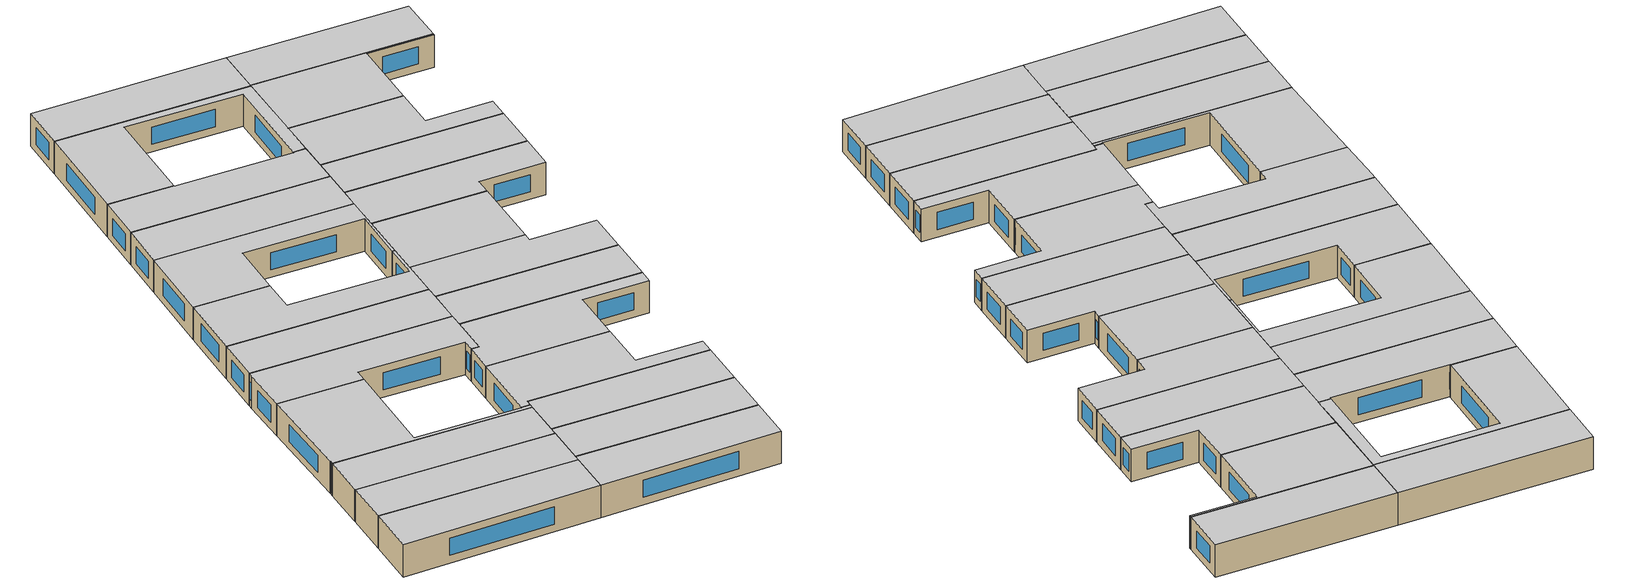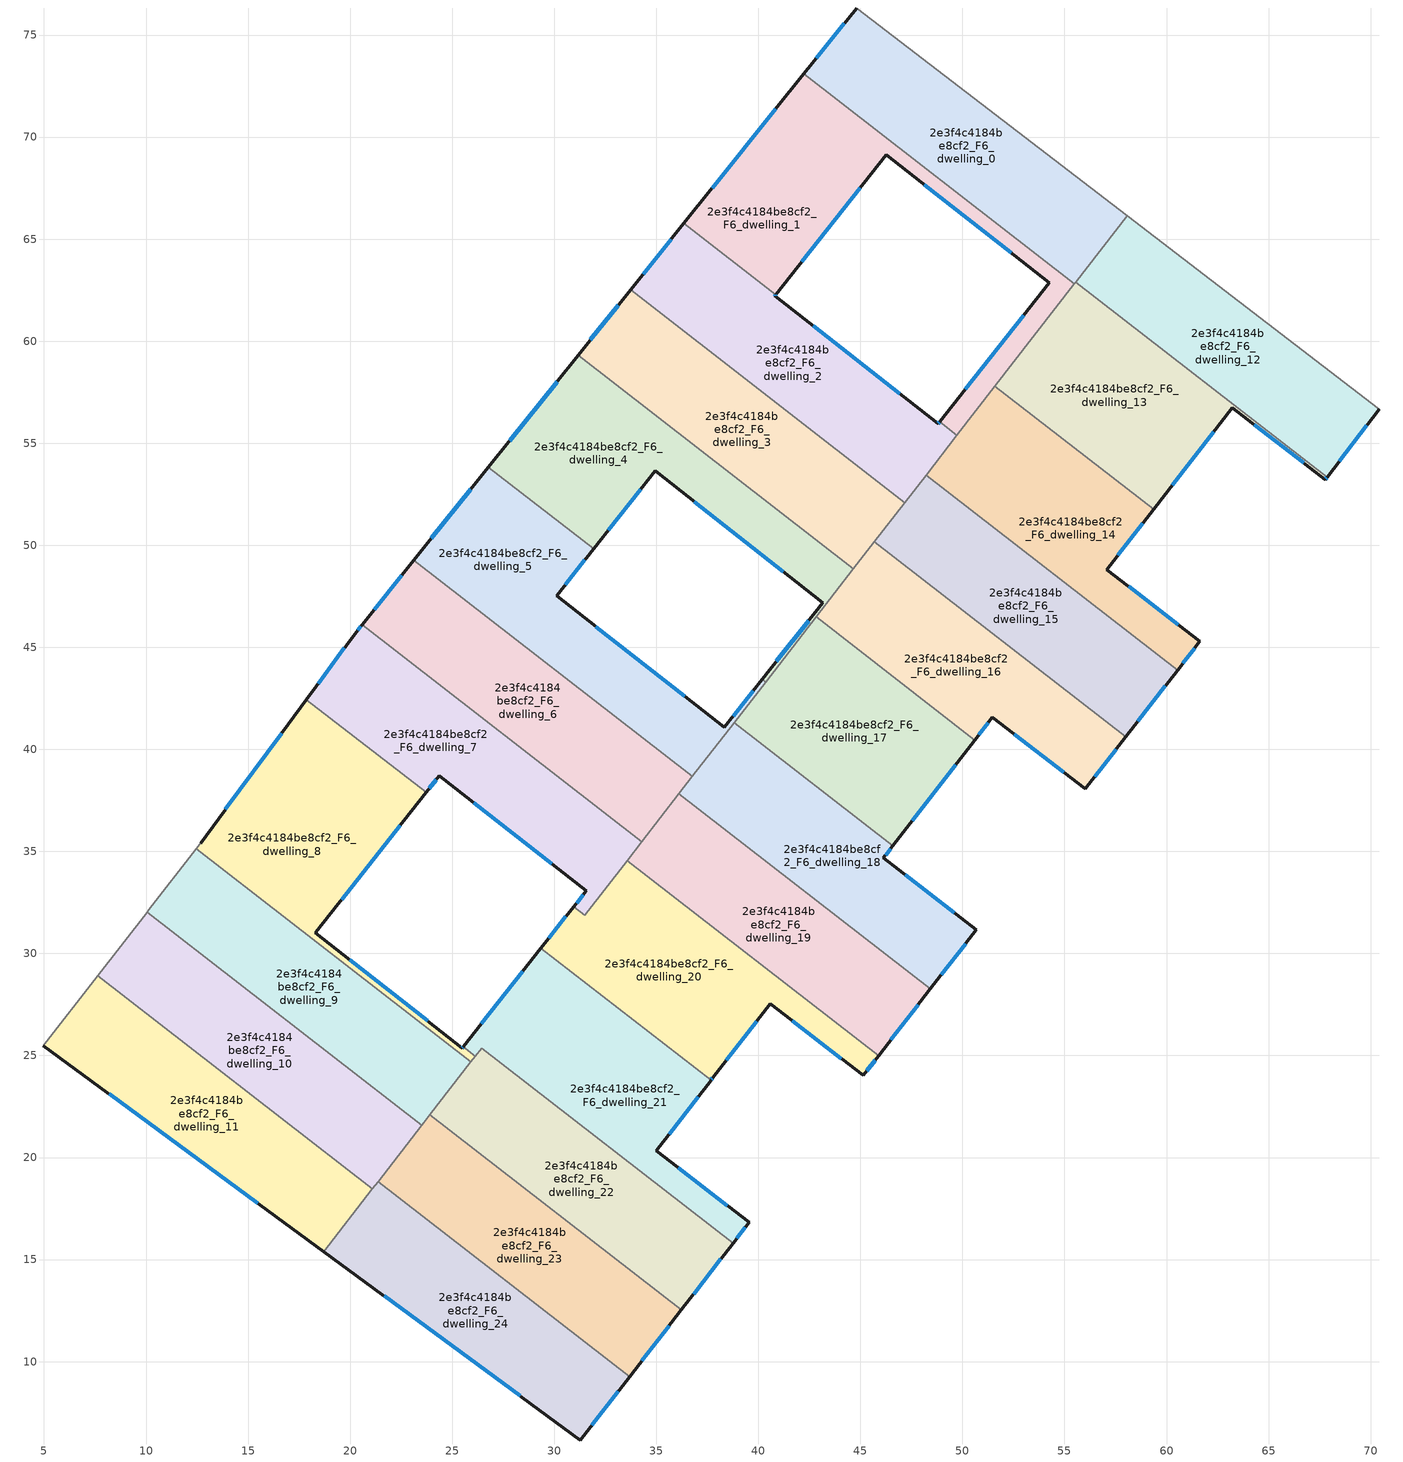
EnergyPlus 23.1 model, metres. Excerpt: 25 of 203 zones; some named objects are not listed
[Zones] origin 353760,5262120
2e3f4c4184be8cf2_F6_dwelling_0
 floor to 2e3f4c4184be8cf2_F5_dwelling_0 (EU_floor_Construction): 58.07,66.14 55.49,62.81 42.23,73.1 44.82,76.32 z18
 wall outside (EU_wall_Construction): 44.82,76.32 42.23,73.1 z18:21
 wall to 2e3f4c4184be8cf2_F6_dwelling_1 (EU_wall_Construction): 42.23,73.1 55.49,62.81 z18:21
 wall adiabatic (EU_wall_Construction): 58.07,66.14 44.82,76.32 z18:21
 wall to 2e3f4c4184be8cf2_F6_dwelling_12 (EU_wall_Construction): 55.56,62.9 58.07,66.14 z18:21
 wall to 2e3f4c4184be8cf2_F6_dwelling_13 (EU_wall_Construction): 55.49,62.81 55.56,62.9 z18:21
 window (EU_Window_Construction): 44.21,75.57 42.84,73.85 z18.7:20.3
 ceiling to 2e3f4c4184be8cf2_F7_dwelling_0 (EU_floor_Construction): 55.49,62.81 58.07,66.14 44.82,76.32 42.23,73.1 z21
2e3f4c4184be8cf2_F6_dwelling_1
 floor to 2e3f4c4184be8cf2_F5_dwelling_1 (EU_floor_Construction): 46.26,69.14 40.85,62.28 36.35,65.76 42.23,73.1 55.49,62.81 49.73,55.39 48.88,56.05 54.26,62.87 z18
 wall outside (EU_wall_Construction): 40.85,62.28 46.26,69.14 54.26,62.87 48.88,56.05 / 42.23,73.1 36.35,65.76 z18:21
 wall to 2e3f4c4184be8cf2_F6_dwelling_2 (EU_wall_Construction): 48.88,56.05 49.73,55.39 / 36.35,65.76 40.85,62.28 z18:21
 wall to 2e3f4c4184be8cf2_F6_dwelling_13 (EU_wall_Construction): 51.59,57.79 55.49,62.81 z18:21
 wall to 2e3f4c4184be8cf2_F6_dwelling_14 (EU_wall_Construction): 49.73,55.39 51.59,57.79 z18:21
 window (EU_Window_Construction): 53,61.27 50.14,57.65 / 48.14,67.66 52.38,64.34 / 42.12,63.89 44.99,67.53 / 40.85,71.38 37.73,67.49 z18.7:20.3
 ceiling to 2e3f4c4184be8cf2_F7_dwelling_1 (EU_floor_Construction): 49.73,55.39 55.49,62.81 42.23,73.1 36.35,65.76 40.85,62.28 46.26,69.14 54.26,62.87 48.88,56.05 z21
2e3f4c4184be8cf2_F6_dwelling_10
 floor to 2e3f4c4184be8cf2_F5_dwelling_10 (EU_floor_Construction): 23.51,21.58 21.09,18.46 7.62,28.9 10.05,32.02 z18
 wall adiabatic (EU_wall_Construction): 10.05,32.02 7.62,28.9 z18:21
 wall to 2e3f4c4184be8cf2_F6_dwelling_9 (EU_wall_Construction): 23.51,21.58 10.05,32.02 z18:21
 wall to 2e3f4c4184be8cf2_F6_dwelling_11 (EU_wall_Construction): 7.62,28.9 21.09,18.46 z18:21
 wall to 2e3f4c4184be8cf2_F6_dwelling_23 (EU_wall_Construction): 21.37,18.82 23.51,21.58 z18:21
 wall to 2e3f4c4184be8cf2_F6_dwelling_24 (EU_wall_Construction): 21.09,18.46 21.37,18.82 z18:21
 ceiling to 2e3f4c4184be8cf2_F7_dwelling_10 (EU_floor_Construction): 21.09,18.46 23.51,21.58 10.05,32.02 7.62,28.9 z21
2e3f4c4184be8cf2_F6_dwelling_11
 floor to 2e3f4c4184be8cf2_F5_dwelling_11 (EU_floor_Construction): 21.09,18.46 18.71,15.4 4.97,25.49 7.62,28.9 z18
 wall outside (EU_wall_Construction): 4.97,25.49 18.71,15.4 z18:21
 wall adiabatic (EU_wall_Construction): 7.62,28.9 4.97,25.49 z18:21
 wall to 2e3f4c4184be8cf2_F6_dwelling_24 (EU_wall_Construction): 18.71,15.4 21.09,18.46 z18:21
 window (EU_Window_Construction): 8.2,23.12 15.48,17.77 z18.7:20.3
 ceiling to 2e3f4c4184be8cf2_F7_dwelling_11 (EU_floor_Construction): 18.71,15.4 21.09,18.46 7.62,28.9 4.97,25.49 z21
2e3f4c4184be8cf2_F6_dwelling_12
 floor to 2e3f4c4184be8cf2_F5_dwelling_12 (EU_floor_Construction): 70.41,56.66 67.88,53.34 55.55,62.9 58.07,66.14 z18
 wall outside (EU_wall_Construction): 67.88,53.34 70.41,56.66 z18:21
 wall to 2e3f4c4184be8cf2_F6_dwelling_13 (EU_wall_Construction): 55.55,62.9 67.88,53.34 z18:21
 wall adiabatic (EU_wall_Construction): 70.41,56.66 58.07,66.14 z18:21
 window (EU_Window_Construction): 68.47,54.12 69.82,55.88 z18.7:20.3
 ceiling to 2e3f4c4184be8cf2_F7_dwelling_12 (EU_floor_Construction): 67.88,53.34 70.41,56.66 58.07,66.14 55.55,62.9 z21
2e3f4c4184be8cf2_F6_dwelling_13
 floor to 2e3f4c4184be8cf2_F5_dwelling_13 (EU_floor_Construction): 63.22,56.74 59.37,51.76 51.59,57.79 55.55,62.9 67.88,53.34 67.79,53.22 z18
 wall outside (EU_wall_Construction): 59.37,51.76 63.22,56.74 67.79,53.22 67.88,53.34 z18:21
 wall to 2e3f4c4184be8cf2_F6_dwelling_14 (EU_wall_Construction): 51.59,57.79 59.37,51.76 z18:21
 window (EU_Window_Construction): 67.81,53.25 67.86,53.31 / 64.3,55.91 66.71,54.05 / 60.27,52.93 62.32,55.57 z18.7:20.3
 ceiling to 2e3f4c4184be8cf2_F7_dwelling_13 (EU_floor_Construction): 67.79,53.22 67.88,53.34 55.55,62.9 51.59,57.79 59.37,51.76 63.22,56.74 z21
2e3f4c4184be8cf2_F6_dwelling_14
 floor to 2e3f4c4184be8cf2_F5_dwelling_14 (EU_floor_Construction): 59.37,51.76 57.07,48.81 61.64,45.29 60.54,43.88 48.22,53.43 51.59,57.79 z18
 wall outside (EU_wall_Construction): 60.54,43.88 61.64,45.29 57.07,48.81 59.37,51.76 z18:21
 wall to 2e3f4c4184be8cf2_F6_dwelling_15 (EU_wall_Construction): 48.22,53.43 60.54,43.88 z18:21
 wall to 2e3f4c4184be8cf2_F6_dwelling_2 (EU_wall_Construction): 49.73,55.39 48.22,53.43 z18:21
 window (EU_Window_Construction): 57.61,49.5 58.83,51.07 / 60.56,46.12 58.14,47.98 / 60.8,44.21 61.38,44.96 z18.7:20.3
 ceiling to 2e3f4c4184be8cf2_F7_dwelling_14 (EU_floor_Construction): 60.54,43.88 61.64,45.29 57.07,48.81 59.37,51.76 51.59,57.79 48.22,53.43 z21
2e3f4c4184be8cf2_F6_dwelling_15
 floor to 2e3f4c4184be8cf2_F5_dwelling_15 (EU_floor_Construction): 60.54,43.88 58,40.61 45.68,50.17 48.22,53.43 z18
 wall outside (EU_wall_Construction): 58,40.61 60.54,43.88 z18:21
 wall to 2e3f4c4184be8cf2_F6_dwelling_16 (EU_wall_Construction): 45.68,50.17 58,40.61 z18:21
 wall to 2e3f4c4184be8cf2_F6_dwelling_3 (EU_wall_Construction): 47.17,52.09 45.68,50.17 z18:21
 wall to 2e3f4c4184be8cf2_F6_dwelling_2 (EU_wall_Construction): 48.21,53.43 47.17,52.09 z18:21
 window (EU_Window_Construction): 58.6,41.38 59.94,43.11 z18.7:20.3
 ceiling to 2e3f4c4184be8cf2_F7_dwelling_15 (EU_floor_Construction): 58,40.61 60.54,43.88 48.22,53.43 45.68,50.17 z21
2e3f4c4184be8cf2_F6_dwelling_16
 floor to 2e3f4c4184be8cf2_F5_dwelling_16 (EU_floor_Construction): 58,40.61 56.02,38.06 51.47,41.56 50.6,40.45 42.83,46.49 45.68,50.17 z18
 wall outside (EU_wall_Construction): 50.6,40.45 51.47,41.56 56.02,38.06 58,40.61 z18:21
 wall to 2e3f4c4184be8cf2_F6_dwelling_17 (EU_wall_Construction): 42.83,46.49 50.6,40.45 z18:21
 wall to 2e3f4c4184be8cf2_F6_dwelling_4 (EU_wall_Construction): 44.66,48.85 42.83,46.49 z18:21
 wall to 2e3f4c4184be8cf2_F6_dwelling_3 (EU_wall_Construction): 45.68,50.17 44.66,48.85 z18:21
 window (EU_Window_Construction): 56.49,38.66 57.54,40.01 / 52.54,40.74 54.95,38.88 / 50.81,40.71 51.26,41.3 z18.7:20.3
 ceiling to 2e3f4c4184be8cf2_F7_dwelling_16 (EU_floor_Construction): 56.02,38.06 58,40.61 45.68,50.17 42.83,46.49 50.6,40.45 51.47,41.56 z21
2e3f4c4184be8cf2_F6_dwelling_17
 floor to 2e3f4c4184be8cf2_F5_dwelling_17 (EU_floor_Construction): 50.6,40.45 46.59,35.28 38.81,41.31 42.83,46.49 z18
 wall outside (EU_wall_Construction): 46.59,35.28 50.6,40.45 z18:21
 wall to 2e3f4c4184be8cf2_F6_dwelling_18 (EU_wall_Construction): 38.81,41.31 46.59,35.28 z18:21
 wall to 2e3f4c4184be8cf2_F6_dwelling_5 (EU_wall_Construction): 40.35,43.3 38.81,41.31 z18:21
 wall to 2e3f4c4184be8cf2_F6_dwelling_4 (EU_wall_Construction): 42.82,46.49 40.35,43.3 z18:21
 window (EU_Window_Construction): 47.53,36.49 49.66,39.24 z18.7:20.3
 ceiling to 2e3f4c4184be8cf2_F7_dwelling_17 (EU_floor_Construction): 46.59,35.28 50.6,40.45 42.83,46.49 38.81,41.31 z21
2e3f4c4184be8cf2_F6_dwelling_18
 floor to 2e3f4c4184be8cf2_F5_dwelling_18 (EU_floor_Construction): 46.59,35.28 46.12,34.68 50.68,31.16 48.43,28.26 36.11,37.82 38.81,41.31 z18
 wall outside (EU_wall_Construction): 48.43,28.26 50.68,31.16 46.12,34.68 46.59,35.28 z18:21
 wall to 2e3f4c4184be8cf2_F6_dwelling_19 (EU_wall_Construction): 36.11,37.82 48.43,28.26 z18:21
 wall to 2e3f4c4184be8cf2_F6_dwelling_6 (EU_wall_Construction): 36.77,38.67 36.11,37.82 z18:21
 wall to 2e3f4c4184be8cf2_F6_dwelling_5 (EU_wall_Construction): 38.81,41.31 36.77,38.67 z18:21
 window (EU_Window_Construction): 46.23,34.82 46.48,35.14 / 49.61,31.99 47.19,33.85 / 48.96,28.94 50.15,30.48 z18.7:20.3
 ceiling to 2e3f4c4184be8cf2_F7_dwelling_18 (EU_floor_Construction): 48.43,28.26 50.68,31.16 46.12,34.68 46.59,35.28 38.81,41.31 36.11,37.82 z21
2e3f4c4184be8cf2_F6_dwelling_19
 floor to 2e3f4c4184be8cf2_F5_dwelling_19 (EU_floor_Construction): 48.43,28.26 45.89,25 33.57,34.55 36.11,37.82 z18
 wall outside (EU_wall_Construction): 45.89,25 48.43,28.26 z18:21
 wall to 2e3f4c4184be8cf2_F6_dwelling_20 (EU_wall_Construction): 33.57,34.55 45.89,25 z18:21
 wall to 2e3f4c4184be8cf2_F6_dwelling_7 (EU_wall_Construction): 34.29,35.48 33.57,34.55 z18:21
 wall to 2e3f4c4184be8cf2_F6_dwelling_6 (EU_wall_Construction): 36.11,37.82 34.29,35.48 z18:21
 window (EU_Window_Construction): 46.49,25.76 47.83,27.5 z18.7:20.3
 ceiling to 2e3f4c4184be8cf2_F7_dwelling_19 (EU_floor_Construction): 45.89,25 48.43,28.26 36.11,37.82 33.57,34.55 z21
2e3f4c4184be8cf2_F6_dwelling_2
 floor to 2e3f4c4184be8cf2_F5_dwelling_2 (EU_floor_Construction): 40.85,62.28 40.81,62.22 48.8,55.95 48.88,56.05 49.73,55.39 47.17,52.09 33.74,62.51 36.35,65.76 z18
 wall outside (EU_wall_Construction): 48.88,56.05 48.8,55.95 40.81,62.22 40.85,62.28 / 36.35,65.76 33.74,62.51 z18:21
 wall to 2e3f4c4184be8cf2_F6_dwelling_3 (EU_wall_Construction): 33.74,62.51 47.17,52.09 z18:21
 window (EU_Window_Construction): 46.93,57.42 42.68,60.75 / 48.86,56.03 48.82,55.97 / 35.74,65 34.35,63.27 / 40.82,62.24 40.84,62.26 z18.7:20.3
 ceiling to 2e3f4c4184be8cf2_F7_dwelling_2 (EU_floor_Construction): 47.17,52.09 49.73,55.39 48.88,56.05 48.8,55.95 40.81,62.22 40.85,62.28 36.35,65.76 33.74,62.51 z21
2e3f4c4184be8cf2_F6_dwelling_20
 floor to 2e3f4c4184be8cf2_F5_dwelling_20 (EU_floor_Construction): 40.58,27.54 37.77,23.92 37.68,23.8 29.35,30.26 30.95,32.29 31.49,31.87 33.57,34.55 45.89,25 45.14,24.03 z18
 wall outside (EU_wall_Construction): 37.68,23.8 37.77,23.92 40.58,27.54 45.14,24.03 45.89,25 / 30.95,32.29 29.35,30.26 z18:21
 wall to 2e3f4c4184be8cf2_F6_dwelling_7 (EU_wall_Construction): 33.57,34.55 31.49,31.87 30.95,32.29 z18:21
 wall to 2e3f4c4184be8cf2_F6_dwelling_21 (EU_wall_Construction): 29.35,30.26 37.68,23.8 z18:21
 window (EU_Window_Construction): 45.32,24.26 45.72,24.77 / 41.65,26.71 44.07,24.85 / 38.43,24.77 39.92,26.69 / 37.7,23.83 37.75,23.89 / 30.57,31.81 29.72,30.74 z18.7:20.3
 ceiling to 2e3f4c4184be8cf2_F7_dwelling_20 (EU_floor_Construction): 45.14,24.03 45.89,25 33.57,34.55 31.49,31.87 30.95,32.29 29.35,30.26 37.68,23.8 37.77,23.92 40.58,27.54 z21
2e3f4c4184be8cf2_F6_dwelling_21
 floor to 2e3f4c4184be8cf2_F5_dwelling_21 (EU_floor_Construction): 37.68,23.8 35,20.33 39.55,16.82 38.76,15.8 26.44,25.36 26.13,24.96 25.53,25.43 29.35,30.26 z18
 wall outside (EU_wall_Construction): 38.76,15.8 39.55,16.82 35,20.33 37.68,23.8 / 29.35,30.26 25.53,25.43 z18:21
 wall to 2e3f4c4184be8cf2_F6_dwelling_22 (EU_wall_Construction): 26.13,24.96 26.44,25.36 38.76,15.8 z18:21
 wall to 2e3f4c4184be8cf2_F6_dwelling_8 (EU_wall_Construction): 25.53,25.43 26.13,24.96 z18:21
 window (EU_Window_Construction): 38.95,16.04 39.37,16.58 / 28.45,29.13 26.43,26.56 / 35.63,21.15 37.05,22.99 / 38.48,17.64 36.07,19.51 z18.7:20.3
 ceiling to 2e3f4c4184be8cf2_F7_dwelling_21 (EU_floor_Construction): 38.76,15.8 39.55,16.82 35,20.33 37.68,23.8 29.35,30.26 25.53,25.43 26.13,24.96 26.44,25.36 z21
2e3f4c4184be8cf2_F6_dwelling_22
 floor to 2e3f4c4184be8cf2_F5_dwelling_22 (EU_floor_Construction): 38.76,15.8 36.23,12.54 23.91,22.09 26.44,25.36 z18
 wall outside (EU_wall_Construction): 36.23,12.54 38.76,15.8 z18:21
 wall to 2e3f4c4184be8cf2_F6_dwelling_23 (EU_wall_Construction): 23.91,22.09 36.23,12.54 z18:21
 wall to 2e3f4c4184be8cf2_F6_dwelling_8 (EU_wall_Construction): 26.13,24.96 25.92,24.69 z18:21
 wall to 2e3f4c4184be8cf2_F6_dwelling_9 (EU_wall_Construction): 25.92,24.69 23.91,22.09 z18:21
 window (EU_Window_Construction): 36.82,13.3 38.17,15.03 z18.7:20.3
 ceiling to 2e3f4c4184be8cf2_F7_dwelling_22 (EU_floor_Construction): 36.23,12.54 38.76,15.8 26.44,25.36 23.91,22.09 z21
2e3f4c4184be8cf2_F6_dwelling_23
 floor to 2e3f4c4184be8cf2_F5_dwelling_23 (EU_floor_Construction): 36.23,12.54 33.69,9.27 21.37,18.83 23.91,22.09 z18
 wall outside (EU_wall_Construction): 33.69,9.27 36.23,12.54 z18:21
 wall to 2e3f4c4184be8cf2_F6_dwelling_24 (EU_wall_Construction): 21.37,18.83 33.69,9.27 z18:21
 wall to 2e3f4c4184be8cf2_F6_dwelling_9 (EU_wall_Construction): 23.91,22.09 23.6,21.7 23.51,21.58 z18:21
 window (EU_Window_Construction): 34.29,10.04 35.63,11.77 z18.7:20.3
 ceiling to 2e3f4c4184be8cf2_F7_dwelling_23 (EU_floor_Construction): 33.69,9.27 36.23,12.54 23.91,22.09 21.37,18.83 z21
2e3f4c4184be8cf2_F6_dwelling_24
 floor to 2e3f4c4184be8cf2_F5_dwelling_24 (EU_floor_Construction): 33.69,9.27 31.28,6.16 18.71,15.4 21.37,18.83 z18
 wall outside (EU_wall_Construction): 18.71,15.4 31.28,6.16 33.69,9.27 z18:21
 window (EU_Window_Construction): 31.85,6.89 33.13,8.54 / 21.66,13.23 28.33,8.33 z18.7:20.3
 ceiling to 2e3f4c4184be8cf2_F7_dwelling_24 (EU_floor_Construction): 31.28,6.16 33.69,9.27 21.37,18.83 18.71,15.4 z21
2e3f4c4184be8cf2_F6_dwelling_3
 floor to 2e3f4c4184be8cf2_F5_dwelling_3 (EU_floor_Construction): 47.17,52.09 44.66,48.85 31.17,59.31 33.74,62.51 z18
 wall outside (EU_wall_Construction): 33.74,62.51 31.17,59.31 z18:21
 wall to 2e3f4c4184be8cf2_F6_dwelling_4 (EU_wall_Construction): 31.17,59.31 44.66,48.85 z18:21
 window (EU_Window_Construction): 33.14,61.76 31.77,60.06 z18.7:20.3
 ceiling to 2e3f4c4184be8cf2_F7_dwelling_3 (EU_floor_Construction): 44.66,48.85 47.17,52.09 33.74,62.51 31.17,59.31 z21
2e3f4c4184be8cf2_F6_dwelling_4
 floor to 2e3f4c4184be8cf2_F5_dwelling_4 (EU_floor_Construction): 44.66,48.85 40.35,43.3 40.19,43.42 43.16,47.19 34.94,53.64 31.93,49.83 26.78,53.83 31.17,59.31 z18
 wall outside (EU_wall_Construction): 31.93,49.83 34.94,53.64 43.16,47.19 40.19,43.42 / 31.17,59.31 26.78,53.83 z18:21
 wall to 2e3f4c4184be8cf2_F6_dwelling_5 (EU_wall_Construction): 40.19,43.42 40.35,43.3 / 26.78,53.83 31.93,49.83 z18:21
 window (EU_Window_Construction): 42.46,46.3 40.88,44.31 / 36.87,52.13 41.23,48.7 / 32.63,50.72 34.23,52.75 / 30.14,58.02 27.81,55.11 z18.7:20.3
 ceiling to 2e3f4c4184be8cf2_F7_dwelling_4 (EU_floor_Construction): 43.16,47.19 40.19,43.42 40.35,43.3 44.66,48.85 31.17,59.31 26.78,53.83 31.93,49.83 34.94,53.64 z21
2e3f4c4184be8cf2_F6_dwelling_5
 floor to 2e3f4c4184be8cf2_F5_dwelling_5 (EU_floor_Construction): 31.93,49.83 30.11,47.53 38.33,41.08 40.19,43.42 40.35,43.3 36.77,38.67 23.12,49.26 26.78,53.83 z18
 wall outside (EU_wall_Construction): 26.78,53.83 23.12,49.26 / 40.19,43.42 38.33,41.08 30.11,47.53 31.93,49.83 z18:21
 wall to 2e3f4c4184be8cf2_F6_dwelling_6 (EU_wall_Construction): 23.12,49.26 36.77,38.67 z18:21
 window (EU_Window_Construction): 25.92,52.75 23.98,50.33 / 30.54,48.07 31.5,49.29 / 36.4,42.59 32.04,46.02 / 39.75,42.87 38.77,41.63 z18.7:20.3
 ceiling to 2e3f4c4184be8cf2_F7_dwelling_5 (EU_floor_Construction): 38.33,41.08 30.11,47.53 31.93,49.83 26.78,53.83 23.12,49.26 36.77,38.67 40.35,43.3 40.19,43.42 z21
2e3f4c4184be8cf2_F6_dwelling_6
 floor to 2e3f4c4184be8cf2_F5_dwelling_6 (EU_floor_Construction): 36.77,38.67 34.29,35.48 20.59,46.11 23.12,49.26 z18
 wall outside (EU_wall_Construction): 23.12,49.26 20.59,46.11 z18:21
 wall to 2e3f4c4184be8cf2_F6_dwelling_7 (EU_wall_Construction): 20.59,46.11 34.29,35.48 z18:21
 window (EU_Window_Construction): 22.52,48.52 21.18,46.85 z18.7:20.3
 ceiling to 2e3f4c4184be8cf2_F7_dwelling_6 (EU_floor_Construction): 34.29,35.48 36.77,38.67 23.12,49.26 20.59,46.11 z21
2e3f4c4184be8cf2_F6_dwelling_7
 floor to 2e3f4c4184be8cf2_F5_dwelling_7 (EU_floor_Construction): 34.29,35.48 31.49,31.87 30.95,32.29 31.56,33.06 24.38,38.71 23.72,37.89 17.86,42.44 20.29,45.75 20.59,46.11 z18
 wall outside (EU_wall_Construction): 23.72,37.89 24.38,38.71 31.56,33.06 30.95,32.29 / 20.59,46.11 20.29,45.75 17.86,42.44 z18:21
 wall to 2e3f4c4184be8cf2_F6_dwelling_8 (EU_wall_Construction): 17.86,42.44 23.72,37.89 z18:21
 window (EU_Window_Construction): 31.42,32.88 31.09,32.47 / 26.06,37.39 29.87,34.39 / 23.88,38.08 24.22,38.52 / 19.72,44.97 18.43,43.21 / 20.52,46.03 20.36,45.83 z18.7:20.3
 ceiling to 2e3f4c4184be8cf2_F7_dwelling_7 (EU_floor_Construction): 31.49,31.87 34.29,35.48 20.59,46.11 20.29,45.75 17.86,42.44 23.72,37.89 24.38,38.71 31.56,33.06 30.95,32.29 z21
2e3f4c4184be8cf2_F6_dwelling_8
 floor to 2e3f4c4184be8cf2_F5_dwelling_8 (EU_floor_Construction): 23.72,37.89 18.31,31.03 18.29,31.02 25.48,25.37 25.53,25.43 26.13,24.96 25.92,24.69 12.46,35.12 12.64,35.36 12.67,35.4 17.86,42.44 z18
 wall outside (EU_wall_Construction): 25.53,25.43 25.48,25.37 18.29,31.02 18.31,31.03 23.72,37.89 / 17.86,42.44 12.67,35.4 z18:21
 wall to 2e3f4c4184be8cf2_F6_dwelling_9 (EU_wall_Construction): 12.46,35.12 25.92,24.69 z18:21
 wall adiabatic (EU_wall_Construction): 12.67,35.4 12.64,35.36 12.46,35.12 z18:21
 window (EU_Window_Construction): 25.52,25.41 25.49,25.38 / 16.64,40.79 13.89,37.05 / 19.58,32.64 22.45,36.28 / 23.79,26.69 19.98,29.69 z18.7:20.3
 ceiling to 2e3f4c4184be8cf2_F7_dwelling_8 (EU_floor_Construction): 25.92,24.69 26.13,24.96 25.53,25.43 25.48,25.37 18.29,31.02 18.31,31.03 23.72,37.89 17.86,42.44 12.67,35.4 12.64,35.36 12.46,35.12 z21
2e3f4c4184be8cf2_F6_dwelling_9
 floor to 2e3f4c4184be8cf2_F5_dwelling_9 (EU_floor_Construction): 25.92,24.69 23.6,21.7 23.51,21.58 10.05,32.02 10.14,32.14 12.46,35.12 z18
 wall adiabatic (EU_wall_Construction): 12.46,35.12 10.14,32.14 10.05,32.02 z18:21
 ceiling to 2e3f4c4184be8cf2_F7_dwelling_9 (EU_floor_Construction): 23.6,21.7 25.92,24.69 12.46,35.12 10.14,32.14 10.05,32.02 23.51,21.58 z21
[Building]
EU S2 Campaign: North Axis=0; Terrain=City; Solar Distribution=FullExterior
[Site:Location]
Budapest.Ferenc.Liszt.Intl.AP: Latitude=47.437; Longitude=19.256; Time Zone=1; Elevation=185
[SizingPeriod:WeatherFileDays]
AnnualSizingPeriod: Begin Month=1; Begin Day of Month=1; End Month=12; End Day of Month=31; Day of Week for Start Day=Monday; Use Weather File Daylight Saving Period=No; Use Weather File Rain and Snow Indicators=No
[MATERIAL]
EU_InternalMass_Material: Roughness=MediumRough; Thickness=0.1; Conductivity=1; Density=1800; Specific Heat=900; Thermal Absorptance=0.9; Solar Absorptance=0.7; Visible Absorptance=0.7
[MATERIAL:NOMASS] Roughness=MediumRough; Thermal Absorptance=0.9; Solar Absorptance=0.7; Visible Absorptance=0.7
Name | Thermal Resistance
EU_wall_NoMass | 0.832559
EU_floor_NoMass | 0.872794
[WINDOWMATERIAL:SIMPLEGLAZINGSYSTEM]
EU_Window_SimpleGlazing: UFactor=2.79869; Solar Heat Gain Coefficient=0.75; Visible Transmittance=0.75
[CONSTRUCTION]
EU_wall_Construction: EU_wall_NoMass
EU_floor_Construction: EU_floor_NoMass
EU_Window_Construction: EU_Window_SimpleGlazing
EU_InternalMass_Construction: EU_InternalMass_Material
[ZONE] Type=1; Multiplier=1; Ceiling Height=autocalculate; Floor Area=autocalculate; Part of Total Floor Area=Yes
Name | Volume
2e3f4c4184be8cf2_F6_dwelling_0 | 209.613
2e3f4c4184be8cf2_F6_dwelling_1 | 209.577
2e3f4c4184be8cf2_F6_dwelling_10 | 201.92
2e3f4c4184be8cf2_F6_dwelling_11 | 209.589
2e3f4c4184be8cf2_F6_dwelling_12 | 193.483
2e3f4c4184be8cf2_F6_dwelling_13; 2e3f4c4184be8cf2_F6_dwelling_16 | 193.466
2e3f4c4184be8cf2_F6_dwelling_14 | 193.47
2e3f4c4184be8cf2_F6_dwelling_15 | 193.5
2e3f4c4184be8cf2_F6_dwelling_17 | 193.445
2e3f4c4184be8cf2_F6_dwelling_18 | 193.488
2e3f4c4184be8cf2_F6_dwelling_19 | 193.49
2e3f4c4184be8cf2_F6_dwelling_2 | 209.598
2e3f4c4184be8cf2_F6_dwelling_20 | 203.251
2e3f4c4184be8cf2_F6_dwelling_21 | 202.596
2e3f4c4184be8cf2_F6_dwelling_22 | 193.447
2e3f4c4184be8cf2_F6_dwelling_23 | 193.48
2e3f4c4184be8cf2_F6_dwelling_24 | 193.487
2e3f4c4184be8cf2_F6_dwelling_3 | 209.626
2e3f4c4184be8cf2_F6_dwelling_4 | 209.57
2e3f4c4184be8cf2_F6_dwelling_5 | 209.572
2e3f4c4184be8cf2_F6_dwelling_6 | 209.619
2e3f4c4184be8cf2_F6_dwelling_7 | 209.565
2e3f4c4184be8cf2_F6_dwelling_8 | 207.207
2e3f4c4184be8cf2_F6_dwelling_9 | 200.774
[INTERNALMASS] Construction=EU_InternalMass_Construction
Name | Zone or ZoneList | Surface Area
2e3f4c4184be8cf2_F6_dwelling_0_EU_InternalMass | 2e3f4c4184be8cf2_F6_dwelling_0 | 69.871
2e3f4c4184be8cf2_F6_dwelling_1_EU_InternalMass | 2e3f4c4184be8cf2_F6_dwelling_1 | 69.8589
2e3f4c4184be8cf2_F6_dwelling_2_EU_InternalMass | 2e3f4c4184be8cf2_F6_dwelling_2 | 69.866
2e3f4c4184be8cf2_F6_dwelling_3_EU_InternalMass | 2e3f4c4184be8cf2_F6_dwelling_3 | 69.8756
2e3f4c4184be8cf2_F6_dwelling_4_EU_InternalMass | 2e3f4c4184be8cf2_F6_dwelling_4 | 69.8565
2e3f4c4184be8cf2_F6_dwelling_5_EU_InternalMass | 2e3f4c4184be8cf2_F6_dwelling_5 | 69.8599
2e3f4c4184be8cf2_F6_dwelling_6_EU_InternalMass | 2e3f4c4184be8cf2_F6_dwelling_6 | 69.8729
2e3f4c4184be8cf2_F6_dwelling_7_EU_InternalMass | 2e3f4c4184be8cf2_F6_dwelling_7 | 69.855
2e3f4c4184be8cf2_F6_dwelling_8_EU_InternalMass | 2e3f4c4184be8cf2_F6_dwelling_8 | 69.0692
2e3f4c4184be8cf2_F6_dwelling_9_EU_InternalMass | 2e3f4c4184be8cf2_F6_dwelling_9 | 66.9309
2e3f4c4184be8cf2_F6_dwelling_10_EU_InternalMass | 2e3f4c4184be8cf2_F6_dwelling_10 | 67.3005
2e3f4c4184be8cf2_F6_dwelling_11_EU_InternalMass | 2e3f4c4184be8cf2_F6_dwelling_11 | 69.8628
2e3f4c4184be8cf2_F6_dwelling_12_EU_InternalMass | 2e3f4c4184be8cf2_F6_dwelling_12 | 64.4944
2e3f4c4184be8cf2_F6_dwelling_13_EU_InternalMass | 2e3f4c4184be8cf2_F6_dwelling_13 | 64.4887
2e3f4c4184be8cf2_F6_dwelling_14_EU_InternalMass | 2e3f4c4184be8cf2_F6_dwelling_14 | 64.4901
2e3f4c4184be8cf2_F6_dwelling_15_EU_InternalMass | 2e3f4c4184be8cf2_F6_dwelling_15 | 64.5
2e3f4c4184be8cf2_F6_dwelling_16_EU_InternalMass | 2e3f4c4184be8cf2_F6_dwelling_16 | 64.4884
2e3f4c4184be8cf2_F6_dwelling_17_EU_InternalMass | 2e3f4c4184be8cf2_F6_dwelling_17 | 64.4819
2e3f4c4184be8cf2_F6_dwelling_18_EU_InternalMass | 2e3f4c4184be8cf2_F6_dwelling_18 | 64.4958
2e3f4c4184be8cf2_F6_dwelling_19_EU_InternalMass | 2e3f4c4184be8cf2_F6_dwelling_19 | 64.4968
2e3f4c4184be8cf2_F6_dwelling_20_EU_InternalMass | 2e3f4c4184be8cf2_F6_dwelling_20 | 67.7519
2e3f4c4184be8cf2_F6_dwelling_21_EU_InternalMass | 2e3f4c4184be8cf2_F6_dwelling_21 | 67.5284
2e3f4c4184be8cf2_F6_dwelling_22_EU_InternalMass | 2e3f4c4184be8cf2_F6_dwelling_22 | 64.4824
2e3f4c4184be8cf2_F6_dwelling_23_EU_InternalMass | 2e3f4c4184be8cf2_F6_dwelling_23 | 64.4935
2e3f4c4184be8cf2_F6_dwelling_24_EU_InternalMass | 2e3f4c4184be8cf2_F6_dwelling_24 | 64.4955
[OTHEREQUIPMENT] Fuel Type=Electricity; Design Level Calculation Method=Watts/Area; Power per Zone Floor Area=1; Fraction Latent=0; Fraction Radiant=0; Fraction Lost=0; Carbon Dioxide Generation Rate=0; EndUse Subcategory=EU_Step8_InternalGains
Name | Zone or ZoneList or Space or SpaceList | Schedule
EU_Step8_InternalGain_2e3f4c4184be8cf2_F6_dwelling_0_f000 | 2e3f4c4184be8cf2_F6_dwelling_0 | EU_Step8_GainSchedule_2e3f4c4184be8cf2_F6_dwelling_0_f000
EU_Step8_InternalGain_2e3f4c4184be8cf2_F6_dwelling_1_f000 | 2e3f4c4184be8cf2_F6_dwelling_1 | EU_Step8_GainSchedule_2e3f4c4184be8cf2_F6_dwelling_1_f000
EU_Step8_InternalGain_2e3f4c4184be8cf2_F6_dwelling_2_f000 | 2e3f4c4184be8cf2_F6_dwelling_2 | EU_Step8_GainSchedule_2e3f4c4184be8cf2_F6_dwelling_2_f000
EU_Step8_InternalGain_2e3f4c4184be8cf2_F6_dwelling_3_f000 | 2e3f4c4184be8cf2_F6_dwelling_3 | EU_Step8_GainSchedule_2e3f4c4184be8cf2_F6_dwelling_3_f000
EU_Step8_InternalGain_2e3f4c4184be8cf2_F6_dwelling_4_f000 | 2e3f4c4184be8cf2_F6_dwelling_4 | EU_Step8_GainSchedule_2e3f4c4184be8cf2_F6_dwelling_4_f000
EU_Step8_InternalGain_2e3f4c4184be8cf2_F6_dwelling_5_f000 | 2e3f4c4184be8cf2_F6_dwelling_5 | EU_Step8_GainSchedule_2e3f4c4184be8cf2_F6_dwelling_5_f000
EU_Step8_InternalGain_2e3f4c4184be8cf2_F6_dwelling_6_f000 | 2e3f4c4184be8cf2_F6_dwelling_6 | EU_Step8_GainSchedule_2e3f4c4184be8cf2_F6_dwelling_6_f000
EU_Step8_InternalGain_2e3f4c4184be8cf2_F6_dwelling_7_f000 | 2e3f4c4184be8cf2_F6_dwelling_7 | EU_Step8_GainSchedule_2e3f4c4184be8cf2_F6_dwelling_7_f000
EU_Step8_InternalGain_2e3f4c4184be8cf2_F6_dwelling_8_f000 | 2e3f4c4184be8cf2_F6_dwelling_8 | EU_Step8_GainSchedule_2e3f4c4184be8cf2_F6_dwelling_8_f000
EU_Step8_InternalGain_2e3f4c4184be8cf2_F6_dwelling_9_f000 | 2e3f4c4184be8cf2_F6_dwelling_9 | EU_Step8_GainSchedule_2e3f4c4184be8cf2_F6_dwelling_9_f000
EU_Step8_InternalGain_2e3f4c4184be8cf2_F6_dwelling_10_f000 | 2e3f4c4184be8cf2_F6_dwelling_10 | EU_Step8_GainSchedule_2e3f4c4184be8cf2_F6_dwelling_10_f000
EU_Step8_InternalGain_2e3f4c4184be8cf2_F6_dwelling_11_f000 | 2e3f4c4184be8cf2_F6_dwelling_11 | EU_Step8_GainSchedule_2e3f4c4184be8cf2_F6_dwelling_11_f000
EU_Step8_InternalGain_2e3f4c4184be8cf2_F6_dwelling_12_f000 | 2e3f4c4184be8cf2_F6_dwelling_12 | EU_Step8_GainSchedule_2e3f4c4184be8cf2_F6_dwelling_12_f000
EU_Step8_InternalGain_2e3f4c4184be8cf2_F6_dwelling_13_f000 | 2e3f4c4184be8cf2_F6_dwelling_13 | EU_Step8_GainSchedule_2e3f4c4184be8cf2_F6_dwelling_13_f000
EU_Step8_InternalGain_2e3f4c4184be8cf2_F6_dwelling_14_f000 | 2e3f4c4184be8cf2_F6_dwelling_14 | EU_Step8_GainSchedule_2e3f4c4184be8cf2_F6_dwelling_14_f000
EU_Step8_InternalGain_2e3f4c4184be8cf2_F6_dwelling_15_f000 | 2e3f4c4184be8cf2_F6_dwelling_15 | EU_Step8_GainSchedule_2e3f4c4184be8cf2_F6_dwelling_15_f000
EU_Step8_InternalGain_2e3f4c4184be8cf2_F6_dwelling_16_f000 | 2e3f4c4184be8cf2_F6_dwelling_16 | EU_Step8_GainSchedule_2e3f4c4184be8cf2_F6_dwelling_16_f000
EU_Step8_InternalGain_2e3f4c4184be8cf2_F6_dwelling_17_f000 | 2e3f4c4184be8cf2_F6_dwelling_17 | EU_Step8_GainSchedule_2e3f4c4184be8cf2_F6_dwelling_17_f000
EU_Step8_InternalGain_2e3f4c4184be8cf2_F6_dwelling_18_f000 | 2e3f4c4184be8cf2_F6_dwelling_18 | EU_Step8_GainSchedule_2e3f4c4184be8cf2_F6_dwelling_18_f000
EU_Step8_InternalGain_2e3f4c4184be8cf2_F6_dwelling_19_f000 | 2e3f4c4184be8cf2_F6_dwelling_19 | EU_Step8_GainSchedule_2e3f4c4184be8cf2_F6_dwelling_19_f000
EU_Step8_InternalGain_2e3f4c4184be8cf2_F6_dwelling_20_f000 | 2e3f4c4184be8cf2_F6_dwelling_20 | EU_Step8_GainSchedule_2e3f4c4184be8cf2_F6_dwelling_20_f000
EU_Step8_InternalGain_2e3f4c4184be8cf2_F6_dwelling_21_f000 | 2e3f4c4184be8cf2_F6_dwelling_21 | EU_Step8_GainSchedule_2e3f4c4184be8cf2_F6_dwelling_21_f000
EU_Step8_InternalGain_2e3f4c4184be8cf2_F6_dwelling_22_f000 | 2e3f4c4184be8cf2_F6_dwelling_22 | EU_Step8_GainSchedule_2e3f4c4184be8cf2_F6_dwelling_22_f000
EU_Step8_InternalGain_2e3f4c4184be8cf2_F6_dwelling_23_f000 | 2e3f4c4184be8cf2_F6_dwelling_23 | EU_Step8_GainSchedule_2e3f4c4184be8cf2_F6_dwelling_23_f000
EU_Step8_InternalGain_2e3f4c4184be8cf2_F6_dwelling_24_f000 | 2e3f4c4184be8cf2_F6_dwelling_24 | EU_Step8_GainSchedule_2e3f4c4184be8cf2_F6_dwelling_24_f000
[ZONEVENTILATION:DESIGNFLOWRATE] Schedule=EU_AlwaysOn; Design Flow Rate Calculation Method=AirChanges/Hour; Air Changes per Hour=0.475469; Ventilation Type=Natural; Fan Pressure Rise=0; Fan Total Efficiency=1; Constant Term Coefficient=1; Temperature Term Coefficient=0; Velocity Term Coefficient=0; Velocity Squared Term Coefficient=0; Minimum Indoor Temperature=-100; Maximum Indoor Temperature=100; Delta Temperature=-100; Minimum Outdoor Temperature=-100; Maximum Outdoor Temperature=100; Maximum Wind Speed=40
Name | Zone or ZoneList or Space or SpaceList
EU_ConstantAir_2e3f4c4184be8cf2_F6_dwelling_0 | 2e3f4c4184be8cf2_F6_dwelling_0
EU_ConstantAir_2e3f4c4184be8cf2_F6_dwelling_1 | 2e3f4c4184be8cf2_F6_dwelling_1
EU_ConstantAir_2e3f4c4184be8cf2_F6_dwelling_2 | 2e3f4c4184be8cf2_F6_dwelling_2
EU_ConstantAir_2e3f4c4184be8cf2_F6_dwelling_3 | 2e3f4c4184be8cf2_F6_dwelling_3
EU_ConstantAir_2e3f4c4184be8cf2_F6_dwelling_4 | 2e3f4c4184be8cf2_F6_dwelling_4
EU_ConstantAir_2e3f4c4184be8cf2_F6_dwelling_5 | 2e3f4c4184be8cf2_F6_dwelling_5
EU_ConstantAir_2e3f4c4184be8cf2_F6_dwelling_6 | 2e3f4c4184be8cf2_F6_dwelling_6
EU_ConstantAir_2e3f4c4184be8cf2_F6_dwelling_7 | 2e3f4c4184be8cf2_F6_dwelling_7
EU_ConstantAir_2e3f4c4184be8cf2_F6_dwelling_8 | 2e3f4c4184be8cf2_F6_dwelling_8
EU_ConstantAir_2e3f4c4184be8cf2_F6_dwelling_9 | 2e3f4c4184be8cf2_F6_dwelling_9
EU_ConstantAir_2e3f4c4184be8cf2_F6_dwelling_10 | 2e3f4c4184be8cf2_F6_dwelling_10
EU_ConstantAir_2e3f4c4184be8cf2_F6_dwelling_11 | 2e3f4c4184be8cf2_F6_dwelling_11
EU_ConstantAir_2e3f4c4184be8cf2_F6_dwelling_12 | 2e3f4c4184be8cf2_F6_dwelling_12
EU_ConstantAir_2e3f4c4184be8cf2_F6_dwelling_13 | 2e3f4c4184be8cf2_F6_dwelling_13
EU_ConstantAir_2e3f4c4184be8cf2_F6_dwelling_14 | 2e3f4c4184be8cf2_F6_dwelling_14
EU_ConstantAir_2e3f4c4184be8cf2_F6_dwelling_15 | 2e3f4c4184be8cf2_F6_dwelling_15
EU_ConstantAir_2e3f4c4184be8cf2_F6_dwelling_16 | 2e3f4c4184be8cf2_F6_dwelling_16
EU_ConstantAir_2e3f4c4184be8cf2_F6_dwelling_17 | 2e3f4c4184be8cf2_F6_dwelling_17
EU_ConstantAir_2e3f4c4184be8cf2_F6_dwelling_18 | 2e3f4c4184be8cf2_F6_dwelling_18
EU_ConstantAir_2e3f4c4184be8cf2_F6_dwelling_19 | 2e3f4c4184be8cf2_F6_dwelling_19
EU_ConstantAir_2e3f4c4184be8cf2_F6_dwelling_20 | 2e3f4c4184be8cf2_F6_dwelling_20
EU_ConstantAir_2e3f4c4184be8cf2_F6_dwelling_21 | 2e3f4c4184be8cf2_F6_dwelling_21
EU_ConstantAir_2e3f4c4184be8cf2_F6_dwelling_22 | 2e3f4c4184be8cf2_F6_dwelling_22
EU_ConstantAir_2e3f4c4184be8cf2_F6_dwelling_23 | 2e3f4c4184be8cf2_F6_dwelling_23
EU_ConstantAir_2e3f4c4184be8cf2_F6_dwelling_24 | 2e3f4c4184be8cf2_F6_dwelling_24
[HVACTEMPLATE:THERMOSTAT] Constant Heating Setpoint=20; Constant Cooling Setpoint=50
EU_HeatOnly_2e3f4c4184be8cf2_F4_dwelling_22; EU_HeatOnly_2e3f4c4184be8cf2_F4_dwelling_23; EU_HeatOnly_2e3f4c4184be8cf2_F4_dwelling_24; EU_HeatOnly_2e3f4c4184be8cf2_F5_dwelling_0; EU_HeatOnly_2e3f4c4184be8cf2_F5_dwelling_1; EU_HeatOnly_2e3f4c4184be8cf2_F5_dwelling_2; EU_HeatOnly_2e3f4c4184be8cf2_F5_dwelling_3; EU_HeatOnly_2e3f4c4184be8cf2_F5_dwelling_4; EU_HeatOnly_2e3f4c4184be8cf2_F5_dwelling_5; EU_HeatOnly_2e3f4c4184be8cf2_F5_dwelling_6; EU_HeatOnly_2e3f4c4184be8cf2_F5_dwelling_7; EU_HeatOnly_2e3f4c4184be8cf2_F5_dwelling_8; EU_HeatOnly_2e3f4c4184be8cf2_F5_dwelling_9; EU_HeatOnly_2e3f4c4184be8cf2_F5_dwelling_10; EU_HeatOnly_2e3f4c4184be8cf2_F5_dwelling_11; EU_HeatOnly_2e3f4c4184be8cf2_F5_dwelling_12; EU_HeatOnly_2e3f4c4184be8cf2_F5_dwelling_13; EU_HeatOnly_2e3f4c4184be8cf2_F5_dwelling_14; EU_HeatOnly_2e3f4c4184be8cf2_F5_dwelling_15; EU_HeatOnly_2e3f4c4184be8cf2_F5_dwelling_16; EU_HeatOnly_2e3f4c4184be8cf2_F5_dwelling_17; EU_HeatOnly_2e3f4c4184be8cf2_F5_dwelling_18; EU_HeatOnly_2e3f4c4184be8cf2_F5_dwelling_19; EU_HeatOnly_2e3f4c4184be8cf2_F5_dwelling_20; EU_HeatOnly_2e3f4c4184be8cf2_F5_dwelling_21; EU_HeatOnly_2e3f4c4184be8cf2_F5_dwelling_22; EU_HeatOnly_2e3f4c4184be8cf2_F5_dwelling_23; EU_HeatOnly_2e3f4c4184be8cf2_F5_dwelling_24; EU_HeatOnly_2e3f4c4184be8cf2_F6_dwelling_0; EU_HeatOnly_2e3f4c4184be8cf2_F6_dwelling_1; EU_HeatOnly_2e3f4c4184be8cf2_F6_dwelling_2; EU_HeatOnly_2e3f4c4184be8cf2_F6_dwelling_3; EU_HeatOnly_2e3f4c4184be8cf2_F6_dwelling_4; EU_HeatOnly_2e3f4c4184be8cf2_F6_dwelling_5; EU_HeatOnly_2e3f4c4184be8cf2_F6_dwelling_6; EU_HeatOnly_2e3f4c4184be8cf2_F6_dwelling_7; EU_HeatOnly_2e3f4c4184be8cf2_F6_dwelling_8; EU_HeatOnly_2e3f4c4184be8cf2_F6_dwelling_9; EU_HeatOnly_2e3f4c4184be8cf2_F6_dwelling_10; EU_HeatOnly_2e3f4c4184be8cf2_F6_dwelling_11; EU_HeatOnly_2e3f4c4184be8cf2_F6_dwelling_12; EU_HeatOnly_2e3f4c4184be8cf2_F6_dwelling_13
[HVACTEMPLATE:ZONE:IDEALLOADSAIRSYSTEM] System Availability Schedule=EU_AlwaysOn; Maximum Heating Supply Air Temperature=50; Minimum Cooling Supply Air Temperature=13; Maximum Heating Supply Air Humidity Ratio=0.0156; Minimum Cooling Supply Air Humidity Ratio=0.0077; Heating Limit=NoLimit; Cooling Limit=NoLimit; Heating Availability Schedule=EU_AlwaysOn; Cooling Availability Schedule=EU_CoolingOff; Dehumidification Control Type=ConstantSensibleHeatRatio; Cooling Sensible Heat Ratio=0.7; Dehumidification Setpoint=60; Humidification Control Type=None; Humidification Setpoint=30; Outdoor Air Method=None; Outdoor Air Flow Rate per Person=0.00944; Outdoor Air Flow Rate per Zone Floor Area=0; Outdoor Air Flow Rate per Zone=0; Demand Controlled Ventilation Type=None; Outdoor Air Economizer Type=NoEconomizer; Heat Recovery Type=None; Sensible Heat Recovery Effectiveness=0.7; Latent Heat Recovery Effectiveness=0.65
Name | Template Thermostat
2e3f4c4184be8cf2_F6_dwelling_0 | EU_HeatOnly_2e3f4c4184be8cf2_F6_dwelling_0
2e3f4c4184be8cf2_F6_dwelling_1 | EU_HeatOnly_2e3f4c4184be8cf2_F6_dwelling_1
2e3f4c4184be8cf2_F6_dwelling_2 | EU_HeatOnly_2e3f4c4184be8cf2_F6_dwelling_2
2e3f4c4184be8cf2_F6_dwelling_3 | EU_HeatOnly_2e3f4c4184be8cf2_F6_dwelling_3
2e3f4c4184be8cf2_F6_dwelling_4 | EU_HeatOnly_2e3f4c4184be8cf2_F6_dwelling_4
2e3f4c4184be8cf2_F6_dwelling_5 | EU_HeatOnly_2e3f4c4184be8cf2_F6_dwelling_5
2e3f4c4184be8cf2_F6_dwelling_6 | EU_HeatOnly_2e3f4c4184be8cf2_F6_dwelling_6
2e3f4c4184be8cf2_F6_dwelling_7 | EU_HeatOnly_2e3f4c4184be8cf2_F6_dwelling_7
2e3f4c4184be8cf2_F6_dwelling_8 | EU_HeatOnly_2e3f4c4184be8cf2_F6_dwelling_8
2e3f4c4184be8cf2_F6_dwelling_9 | EU_HeatOnly_2e3f4c4184be8cf2_F6_dwelling_9
2e3f4c4184be8cf2_F6_dwelling_10 | EU_HeatOnly_2e3f4c4184be8cf2_F6_dwelling_10
2e3f4c4184be8cf2_F6_dwelling_11 | EU_HeatOnly_2e3f4c4184be8cf2_F6_dwelling_11
2e3f4c4184be8cf2_F6_dwelling_12 | EU_HeatOnly_2e3f4c4184be8cf2_F6_dwelling_12
2e3f4c4184be8cf2_F6_dwelling_13 | EU_HeatOnly_2e3f4c4184be8cf2_F6_dwelling_13
2e3f4c4184be8cf2_F6_dwelling_14 | EU_HeatOnly_2e3f4c4184be8cf2_F6_dwelling_14
2e3f4c4184be8cf2_F6_dwelling_15 | EU_HeatOnly_2e3f4c4184be8cf2_F6_dwelling_15
2e3f4c4184be8cf2_F6_dwelling_16 | EU_HeatOnly_2e3f4c4184be8cf2_F6_dwelling_16
2e3f4c4184be8cf2_F6_dwelling_17 | EU_HeatOnly_2e3f4c4184be8cf2_F6_dwelling_17
2e3f4c4184be8cf2_F6_dwelling_18 | EU_HeatOnly_2e3f4c4184be8cf2_F6_dwelling_18
2e3f4c4184be8cf2_F6_dwelling_19 | EU_HeatOnly_2e3f4c4184be8cf2_F6_dwelling_19
2e3f4c4184be8cf2_F6_dwelling_20 | EU_HeatOnly_2e3f4c4184be8cf2_F6_dwelling_20
2e3f4c4184be8cf2_F6_dwelling_21 | EU_HeatOnly_2e3f4c4184be8cf2_F6_dwelling_21
2e3f4c4184be8cf2_F6_dwelling_22 | EU_HeatOnly_2e3f4c4184be8cf2_F6_dwelling_22
2e3f4c4184be8cf2_F6_dwelling_23 | EU_HeatOnly_2e3f4c4184be8cf2_F6_dwelling_23
2e3f4c4184be8cf2_F6_dwelling_24 | EU_HeatOnly_2e3f4c4184be8cf2_F6_dwelling_24
[SIZING:ZONE] Zone Cooling Design Supply Air Temperature Input Method=SupplyAirTemperature; Zone Cooling Design Supply Air Temperature=13; Zone Heating Design Supply Air Temperature Input Method=SupplyAirTemperature; Zone Heating Design Supply Air Temperature=50; Zone Cooling Design Supply Air Humidity Ratio=0.008; Zone Heating Design Supply Air Humidity Ratio=0.008; Cooling Design Air Flow Method=DesignDay; Cooling Design Air Flow Rate=0; Cooling Minimum Air Flow per Zone Floor Area=0.000762; Cooling Minimum Air Flow=0; Cooling Minimum Air Flow Fraction=0.2; Heating Design Air Flow Method=DesignDay; Heating Design Air Flow Rate=0; Heating Maximum Air Flow per Zone Floor Area=0.002032; Heating Maximum Air Flow=0.141576; Heating Maximum Air Flow Fraction=0.3; Account for Dedicated Outdoor Air System=No; Dedicated Outdoor Air System Control Strategy=NeutralSupplyAir; Dedicated Outdoor Air Low Setpoint Temperature for Design=autosize; Dedicated Outdoor Air High Setpoint Temperature for Design=autosize; Zone Load Sizing Method=Sensible Load Only No Latent Load; Zone Latent Cooling Design Supply Air Humidity Ratio Input Method=HumidityRatioDifference; Zone Cooling Design Supply Air Humidity Ratio Difference=0.005; Zone Latent Heating Design Supply Air Humidity Ratio Input Method=HumidityRatioDifference; Zone Humidification Design Supply Air Humidity Ratio Difference=0.005
2e3f4c4184be8cf2_F6_dwelling_0; 2e3f4c4184be8cf2_F6_dwelling_1; 2e3f4c4184be8cf2_F6_dwelling_2; 2e3f4c4184be8cf2_F6_dwelling_3; 2e3f4c4184be8cf2_F6_dwelling_4; 2e3f4c4184be8cf2_F6_dwelling_5; 2e3f4c4184be8cf2_F6_dwelling_6; 2e3f4c4184be8cf2_F6_dwelling_7; 2e3f4c4184be8cf2_F6_dwelling_8; 2e3f4c4184be8cf2_F6_dwelling_9; 2e3f4c4184be8cf2_F6_dwelling_10; 2e3f4c4184be8cf2_F6_dwelling_11; 2e3f4c4184be8cf2_F6_dwelling_12; 2e3f4c4184be8cf2_F6_dwelling_13; 2e3f4c4184be8cf2_F6_dwelling_14; 2e3f4c4184be8cf2_F6_dwelling_15; 2e3f4c4184be8cf2_F6_dwelling_16; 2e3f4c4184be8cf2_F6_dwelling_17; 2e3f4c4184be8cf2_F6_dwelling_18; 2e3f4c4184be8cf2_F6_dwelling_19; 2e3f4c4184be8cf2_F6_dwelling_20; 2e3f4c4184be8cf2_F6_dwelling_21; 2e3f4c4184be8cf2_F6_dwelling_22; 2e3f4c4184be8cf2_F6_dwelling_23; 2e3f4c4184be8cf2_F6_dwelling_24
[SCHEDULE:CONSTANT]
Name | Hourly Value
EU_AlwaysOn | 1
EU_CoolingOff | 0
[SCHEDULE:FILE] Column Number=1; Rows to Skip at Top=0; Number of Hours of Data=8760; Column Separator=Comma; Interpolate to Timestep=No; Minutes per Item=60; Adjust Schedule for Daylight Savings=Yes
Name | File
EU_Step8_GainSchedule_2e3f4c4184be8cf2_F6_dwelling_0_f000 | ../../schedules/2e3f4c4184be8cf2/2e3f4c4184be8cf2_F6_dwelling_0_f000_gain.csv
EU_Step8_GainSchedule_2e3f4c4184be8cf2_F6_dwelling_1_f000 | ../../schedules/2e3f4c4184be8cf2/2e3f4c4184be8cf2_F6_dwelling_1_f000_gain.csv
EU_Step8_GainSchedule_2e3f4c4184be8cf2_F6_dwelling_2_f000 | ../../schedules/2e3f4c4184be8cf2/2e3f4c4184be8cf2_F6_dwelling_2_f000_gain.csv
EU_Step8_GainSchedule_2e3f4c4184be8cf2_F6_dwelling_3_f000 | ../../schedules/2e3f4c4184be8cf2/2e3f4c4184be8cf2_F6_dwelling_3_f000_gain.csv
EU_Step8_GainSchedule_2e3f4c4184be8cf2_F6_dwelling_4_f000 | ../../schedules/2e3f4c4184be8cf2/2e3f4c4184be8cf2_F6_dwelling_4_f000_gain.csv
EU_Step8_GainSchedule_2e3f4c4184be8cf2_F6_dwelling_5_f000 | ../../schedules/2e3f4c4184be8cf2/2e3f4c4184be8cf2_F6_dwelling_5_f000_gain.csv
EU_Step8_GainSchedule_2e3f4c4184be8cf2_F6_dwelling_6_f000 | ../../schedules/2e3f4c4184be8cf2/2e3f4c4184be8cf2_F6_dwelling_6_f000_gain.csv
EU_Step8_GainSchedule_2e3f4c4184be8cf2_F6_dwelling_7_f000 | ../../schedules/2e3f4c4184be8cf2/2e3f4c4184be8cf2_F6_dwelling_7_f000_gain.csv
EU_Step8_GainSchedule_2e3f4c4184be8cf2_F6_dwelling_8_f000 | ../../schedules/2e3f4c4184be8cf2/2e3f4c4184be8cf2_F6_dwelling_8_f000_gain.csv
EU_Step8_GainSchedule_2e3f4c4184be8cf2_F6_dwelling_9_f000 | ../../schedules/2e3f4c4184be8cf2/2e3f4c4184be8cf2_F6_dwelling_9_f000_gain.csv
EU_Step8_GainSchedule_2e3f4c4184be8cf2_F6_dwelling_10_f000 | ../../schedules/2e3f4c4184be8cf2/2e3f4c4184be8cf2_F6_dwelling_10_f000_gain.csv
EU_Step8_GainSchedule_2e3f4c4184be8cf2_F6_dwelling_11_f000 | ../../schedules/2e3f4c4184be8cf2/2e3f4c4184be8cf2_F6_dwelling_11_f000_gain.csv
EU_Step8_GainSchedule_2e3f4c4184be8cf2_F6_dwelling_12_f000 | ../../schedules/2e3f4c4184be8cf2/2e3f4c4184be8cf2_F6_dwelling_12_f000_gain.csv
EU_Step8_GainSchedule_2e3f4c4184be8cf2_F6_dwelling_13_f000 | ../../schedules/2e3f4c4184be8cf2/2e3f4c4184be8cf2_F6_dwelling_13_f000_gain.csv
EU_Step8_GainSchedule_2e3f4c4184be8cf2_F6_dwelling_14_f000 | ../../schedules/2e3f4c4184be8cf2/2e3f4c4184be8cf2_F6_dwelling_14_f000_gain.csv
EU_Step8_GainSchedule_2e3f4c4184be8cf2_F6_dwelling_15_f000 | ../../schedules/2e3f4c4184be8cf2/2e3f4c4184be8cf2_F6_dwelling_15_f000_gain.csv
EU_Step8_GainSchedule_2e3f4c4184be8cf2_F6_dwelling_16_f000 | ../../schedules/2e3f4c4184be8cf2/2e3f4c4184be8cf2_F6_dwelling_16_f000_gain.csv
EU_Step8_GainSchedule_2e3f4c4184be8cf2_F6_dwelling_17_f000 | ../../schedules/2e3f4c4184be8cf2/2e3f4c4184be8cf2_F6_dwelling_17_f000_gain.csv
EU_Step8_GainSchedule_2e3f4c4184be8cf2_F6_dwelling_18_f000 | ../../schedules/2e3f4c4184be8cf2/2e3f4c4184be8cf2_F6_dwelling_18_f000_gain.csv
EU_Step8_GainSchedule_2e3f4c4184be8cf2_F6_dwelling_19_f000 | ../../schedules/2e3f4c4184be8cf2/2e3f4c4184be8cf2_F6_dwelling_19_f000_gain.csv
EU_Step8_GainSchedule_2e3f4c4184be8cf2_F6_dwelling_20_f000 | ../../schedules/2e3f4c4184be8cf2/2e3f4c4184be8cf2_F6_dwelling_20_f000_gain.csv
EU_Step8_GainSchedule_2e3f4c4184be8cf2_F6_dwelling_21_f000 | ../../schedules/2e3f4c4184be8cf2/2e3f4c4184be8cf2_F6_dwelling_21_f000_gain.csv
EU_Step8_GainSchedule_2e3f4c4184be8cf2_F6_dwelling_22_f000 | ../../schedules/2e3f4c4184be8cf2/2e3f4c4184be8cf2_F6_dwelling_22_f000_gain.csv
EU_Step8_GainSchedule_2e3f4c4184be8cf2_F6_dwelling_23_f000 | ../../schedules/2e3f4c4184be8cf2/2e3f4c4184be8cf2_F6_dwelling_23_f000_gain.csv
EU_Step8_GainSchedule_2e3f4c4184be8cf2_F6_dwelling_24_f000 | ../../schedules/2e3f4c4184be8cf2/2e3f4c4184be8cf2_F6_dwelling_24_f000_gain.csv
